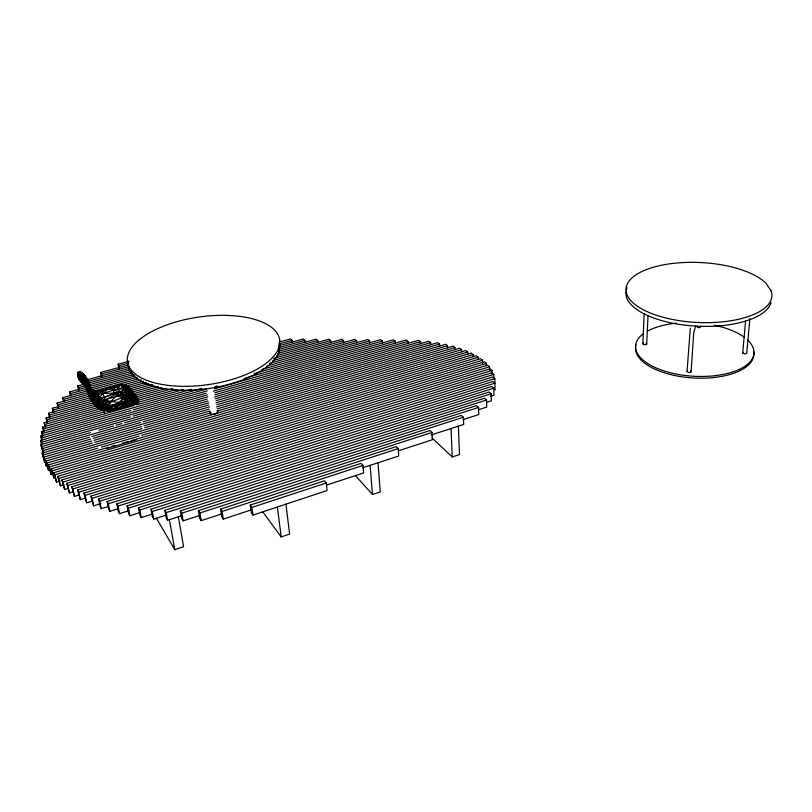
<?xml version="1.0" encoding="UTF-8"?>
<svg xmlns="http://www.w3.org/2000/svg" width="812" height="812" viewBox="0 0 812 812"><rect width="100%" height="100%" fill="white"/><g stroke="black" fill="none" stroke-linecap="round" stroke-linejoin="round"><path stroke-width="1.22" d="M91.238 389.658C102.413 396.073 114.492 382.036 126.175 385.05C131.524 389.466 136.162 396.023 138.405 402.447L137.776 402.985C126.57 404.609 115.294 413.267 104.048 409.289C99.044 402.782 96.729 394.459 90.853 388.39C81.362 359.026 66.939 376.149 91.401 389.121C92.862 390.856 96.07 392.632 95.877 395.068C96.192 400.509 97.958 408.233 103.834 410.253C115.395 412.354 126.002 405.401 137.066 403.27C141.836 399.352 129.433 389.882 127.443 385.852C116.4 380.686 105.337 393.881 93.806 391.293L100.546 391.384L93.806 391.293M110.533 388.451C116.116 386.756 123.962 381.315 128.905 387.273C130.955 391.729 139.359 398.235 137.766 402.539C125.728 404.518 114.309 413.501 101.855 409.613C90.873 406.345 89.35 393.282 85.361 384.279L89.594 396.276L94.344 404.741L100.191 409.167L106.057 410.537L103.469 409.36L101.571 407.157L97.795 397.647L94.07 392.632L81.241 381.894L78.023 376.474L81.159 381.823L93.827 390.978L101.865 390.633L117.598 385.517L102.84 390.45L102.83 393.485L105.895 401.625L105.093 403.828L101.835 407.573L99.409 403.087M113.66 410.111C99.744 414.699 100.252 396.845 92.395 390.755C86.843 386.004 78.419 381.985 78.256 373.601C82.966 367.846 88.437 382.614 89.543 385.893C91.015 391.861 98.008 392.369 102.84 390.45C95.471 394.023 88.366 388.715 87.432 381.153M90.01 388.999L90.041 386.979L87.31 386.37C88.041 384.482 75.557 366.699 78.125 376.707L80.916 380.26M81.606 381.143C78.246 384.299 75.871 364.355 80.794 375.56L84.884 375.966L87.31 386.37C87.797 380.747 85.463 373.185 79.241 371.997C74.572 375.794 88.244 384.147 88.224 389.801L84.174 381.843L83.281 374.007L79.454 371.896L83.281 374.007L86.407 378.362L90.853 388.39L93.522 390.805L98.648 391.272L102.83 393.485L114.35 393.089L128.174 389.161L130.143 389.892L132.803 392.49L130.935 393.495C120.47 395.322 110.391 397.86 100.241 401.158L98.425 400.164M86.184 378.402L83.392 374.332L79.241 371.997C71.446 374.616 93.096 392.034 81.159 381.823L94.131 394.581L95.867 398.256L97.298 397.575L97.095 396.601L101.571 407.157L100.891 408.74C96.323 408.213 93.055 403.706 91.675 399.575M84.895 384.817C90.924 394.277 92.304 410.892 106.879 410.557C111.041 410.862 144.84 402.62 132.65 402.305L127.575 395.88L122.713 387.141L122.805 384.411L129.057 393.708L136.812 398.53L138.507 401.463L137.675 403.046L131.341 404.833C147.317 405.015 129.788 388.227 124.54 384.533L117.537 385.558M103.834 410.253L104.362 409.938L102.606 408.527L97.318 396.388L95.583 393.637L94.598 394.216L95.075 391.252L96.344 394.399L102.83 393.485L113.061 390.217L116.339 386.004L122.115 395.688C124.216 394.074 145.805 400.529 135.604 403.422L138.547 401.646L136.761 398.56L129.341 387.801L127.443 385.852L124.54 384.533L130.935 393.495L131.118 396.845L135.188 403.229L138.294 402.519L138.507 401.463M642.86 343.669L644.2 313.544M646.697 344.024L648.027 315.249M687.053 371.317L690.322 328.19M101.835 407.573L108.828 406.081L130.265 399.271L138.324 402.244L138.405 401.575L132.65 402.305L132.539 403.899C123.211 405.107 111.914 414.221 102.972 408.172C99.571 403.95 99.054 398.134 95.704 393.84C91.431 386.218 75.922 382.594 78.591 372.343L81.342 372.444M691.113 371.713L693.712 332.849L695.742 325.693M138.03 400.478L138.405 401.575L136.67 399.727L126.51 401.889L120.267 407.908L113.518 409.624L115.334 409.755L112.462 409.461L112.249 410.415M132.803 392.49L127.179 385.7L125.444 391.902L115.883 396.094L107.864 404.843L102.972 406.091L100.688 404.762L101.013 402.864L98.313 394.327L98.597 391.211L95.4 391.252L92.73 390.339L82.854 383.213L78.307 376.727L78.236 372.606L80.672 372.17L83.24 375.682L85.392 378.96L89.259 388.207M749.912 318.517L746.736 353.25L745.132 353.981L742.716 352.885L745.589 320.791M103.845 409.451L106.879 410.08L106.829 410.639L103.774 409.705L105.661 409.735M104.048 409.289L102.688 408.081M97.034 405.259L96.922 406.244L98.069 407.34L102.495 409.136M78.307 376.727L78.256 373.601L85.625 382.371L86.813 385.883M78.175 376.565L78.053 373.621L78.855 372.058L79.809 371.987M92.243 400.326L94.811 404.346L93.38 402.356L94.811 404.346L94.283 403.341M117.598 385.517L101.784 390.643L103.5 390.694C89.929 393.607 110.442 386.329 113.061 390.217L126.57 386.542L128.905 387.273L126.936 394.175L120.653 393.526L124.246 389.801L124.632 384.543L127.179 385.7M113.518 409.624L130.021 404.68C122.805 407.573 113.233 411.593 104.829 409.502L103.966 409.664L105.712 409.867L105.875 408.923L102.972 406.091L108.828 406.081L126.51 401.889L128.641 405.046L135.188 403.229L129.412 405.401M280.221 344.024L278.607 353.2A76.785 34.266 -8.3 0 1 193.804 389.973A76.785 34.266 -8.3 0 1 128.154 361.228M108.29 410.436L105.682 410.466M136.223 403.513L137.147 403.097L136.589 401.676L133.016 396.632L133.31 395.15L128.905 387.273M99.846 408.111L98.759 408.345L96.557 405.604L97.298 397.575L95.877 395.068L93.492 391.81L84.194 384.36L89.432 388.501L94.131 394.581L95.877 395.068M82.854 383.213L84.093 384.482M84.803 384.502L90.619 393.069L96.476 406.65L105.327 409.989L102.972 408.172M109.204 410.172L109.001 410.77L107.468 410.304M84.895 375.966L86.082 378.402L83.25 374.291L79.454 371.896M95.704 393.84L91.401 389.121L84.225 383.964L93.735 391.354L97.389 396.571M95.369 391.293L98.922 391.232M133.442 393.739L132.813 393.241L137.238 400.032C134.863 396.713 134.213 393.201 129.565 391.343L125.444 391.902M742.716 352.885L743.396 352.306M137.857 401.229L138.507 401.859M97.095 396.601L100.678 405.675L99.764 407.431L97.572 407.137L94.354 404.386L84.184 383.102M697.102 326.434C696.605 328.21 701.933 328.007 700.36 326.343M131.341 404.833C147.723 399.149 108.372 412.293 124.53 406.315M100.191 409.167L102.241 409.684L102.789 408.801L100.891 408.74M78.053 373.621L79.109 372.15L80.672 372.17L82.073 379.986L86.722 386.634L78.196 375.997L81.525 381.589L82.073 379.986L77.891 374.992M79.241 371.997L79.657 371.937C81.058 372.393 77.414 371.906 77.81 373.642L78.236 372.606M80.226 373.175L81.565 372.82L83.392 374.332L81.23 372.424M97.095 406.589L96.648 407.005L94.141 404.021L92.385 401.422L92.923 400.732M108.331 388.775L102.83 393.485L97.511 399.666C107.255 399.565 116.512 403.889 126.51 401.889L122.115 395.688M88.995 387.273L92.406 390.887L91.959 389.598M98.831 406.924L97.704 407.817M91.401 389.121C100.353 395.312 99.023 415.845 114.543 409.339L103.794 409.126L102.819 408.466L103.956 407.299M95.451 405.147L99.764 407.431L101.571 407.157L99.013 400.093M81.961 373.459L83.9 375.459L81.565 372.82L84.468 376.372M92.609 390.349L95.471 391.252L98.313 394.327M89.543 385.893L90.254 388.369L86.407 378.362L87.016 380.107M88.386 388.116L87.605 386.309L90.376 388.288L81.312 381.102L86.417 386.177M78.531 372.454L79.586 371.896M132.813 393.241L137.39 399.666L136.335 398.083L136.67 399.727L135.178 397.484L134.944 395.708L130.864 395.19L123.272 397.261L119.729 402.143L127.575 395.88L130.143 389.892C131.605 388.999 125.627 384.665 123.14 384.502M138.121 402.194L136.71 402.813L131.412 400.732C123.921 406.101 113.091 410.781 103.794 409.126M137.675 403.046L138.345 401.94L136.589 401.676M120.978 385.061L125.068 384.827L121.049 384.624L116.339 386.004M93.827 390.978L95.471 391.252L96.801 396.743M87.107 382.604L88.031 381.924L90.853 388.39M120.724 385.243L124.561 384.868M90.771 395.728L90.122 396.185L90.619 398.103L85.828 385.994L96.557 405.604L100.678 405.675L97.298 397.575L100.597 405.371M99.774 402.021L97.318 396.388L97.795 397.647L93.928 391.963L94.131 394.581L89.503 392.145L82.235 381.944M98.282 395.19L98.881 394.784M105.875 408.923L126.51 401.889L110.178 410.101L102.819 408.466L104.931 408.233L108.828 406.081L110.879 401.94L123.272 397.261L115.883 396.094L119.912 391.678L113.061 390.217L114.35 393.089L99.602 399.453M135.056 403.818L138.294 402.519L137.939 401.057M106.829 410.639L114.319 409.837L109.092 410.73L103.865 409.593M110.594 388.41L121.506 384.705L127.251 385.873M80.845 381.011L87.544 387.243M106.879 410.08L107.722 409.776M83.494 383.548L88.406 389.273L92.629 391.069M262.54 511.499L281.185 536.955L289.6 534.083L285.925 504.161M355.605 475.771L372.475 494.528L380.26 491.899L378.006 462.759M156.32 518.127L174.803 549.663L183.583 546.73L178.335 516.777M431.994 437.942L452.243 456.983L459.48 454.558L458.384 426.168M252.948 515.082L327.094 490.529L326.322 482.967L324.475 480.795L250.218 505.105L251.284 512.758L252.948 515.082L251.882 507.419L250.218 505.105M326.546 485.119L363.614 472.909L362.984 465.449L361.066 463.368L220.529 509.114L221.706 516.767L223.29 519.112L251.558 509.804M362.771 467.753L398.702 455.989L398.205 448.61L396.215 446.62L198.422 510.636L199.681 518.279L201.193 520.634L221.514 513.986M251.882 507.419L326.322 482.967M398.662 450.711L432.441 439.718L432.075 432.431L430.025 430.512L180.376 510.849L181.705 518.482L183.157 520.837L198.757 515.762M220.529 509.114L222.112 511.448L362.984 465.449M431.172 434.978L463.682 424.463L463.419 417.246L461.317 415.419L164.826 510.281L166.206 517.904L167.607 520.248L182.04 515.579M198.422 510.636L199.935 512.971L398.205 448.61M463.084 419.621L478.755 414.587L478.552 407.431L476.431 405.655L150.961 509.185L152.392 516.797L153.752 519.132L165.749 515.275M180.376 510.849L181.837 513.184L432.075 432.431M478.238 409.816L486.692 407.116L486.51 400.022L484.399 398.276L138.456 507.703L139.928 515.295L141.247 517.609L152.017 514.169M164.826 510.281L166.227 512.605L463.419 417.246M486.55 402.326L491.361 400.793L491.199 393.729L489.088 392.013L127.078 505.886L128.58 513.468L129.859 515.772L139.512 512.707M150.961 509.185L152.321 511.509L478.552 407.431M117.456 385.883L108.209 388.765L121.049 384.624M490.296 396.357L493.929 395.211L493.767 388.187L491.676 386.502L116.766 503.775L118.298 511.337L119.547 513.631L129.189 510.575M138.456 507.703L139.776 510.007L486.51 400.022M124.155 398.844L133.016 396.632M107.093 501.501L108.3 503.765L494.904 383.173L492.813 381.518L107.093 501.501L108.656 509.043L109.864 511.316L118.339 508.657M127.078 505.886L128.347 508.18L491.199 393.729M104.697 390.318L109.458 388.826L104.89 389.892M495.046 390.156L494.853 378.585L492.782 376.951L98.546 498.923L100.14 506.444L101.307 508.698L108.544 506.444M116.766 503.775L118.004 506.059L493.767 388.187M493.909 378.991L493.808 374.383L491.747 372.769L90.883 496.122L93.634 505.856L100.861 503.602M492.113 373.896L492.031 370.445L489.991 368.851L83.941 493.128L86.691 502.821L92.72 500.953M98.546 498.923L99.714 501.177L494.853 378.585M83.941 493.128L85.067 495.34L492.031 370.445M489.626 370.221L489.545 366.791L487.525 365.217L77.617 490.001L80.358 499.654L85.179 498.172M90.883 496.122L92.02 498.345L493.808 374.383M77.617 490.001L78.713 492.194L489.545 366.791M486.429 365.664L486.368 363.39L484.368 361.827L71.76 486.784L74.491 496.386L79.322 494.904M71.76 486.784L72.826 488.946L486.368 363.39M482.612 363.644L482.521 360.244L480.542 358.701L66.716 483.363L69.436 492.914L73.05 491.818M473.274 356.813L473.203 354.56L471.264 353.047L57.723 476.339L60.423 485.799L64.057 484.703M66.716 483.363L67.761 485.505L482.521 360.244M478.207 359.564L478.136 357.3L476.177 355.768L61.905 479.922L64.615 489.433L68.249 488.327M467.783 354.276L467.702 352.032L465.794 350.54L53.876 472.716L56.556 482.125L60.189 481.039M61.905 479.922L62.94 482.044L478.136 357.3M57.723 476.339L58.738 478.441L473.203 354.56M122.754 384.726L116.969 386.167L118.867 385.649M132.65 402.305L127.951 403.706L133.513 403.665M109.143 447.118L48.375 464.961L51.034 474.269L53.45 473.558M53.876 472.716L54.871 474.797L467.702 352.032M48.375 464.961L49.349 466.991L454.943 347.607L455.024 349.84M51.349 468.737L54.018 478.106L51.349 468.737L459.714 348.236L461.602 349.718L461.683 351.961M52.333 470.798L461.602 349.718M211.13 412.811L45.848 461.094L46.812 463.104L97.805 448.173M101.449 447.107L139.096 436.074M141.521 435.364L447.513 345.75L447.615 347.972M111.569 446.397L115.213 445.331M122.51 443.19L128.58 441.403M131.016 440.693L453.076 346.135L454.943 347.607M106.798 448.488L136.619 439.718M43.767 457.146L46.396 466.362L43.767 457.146L92.395 443.007M94.831 442.307L142.242 428.523M144.678 427.812L209.11 409.086M216.408 406.964L437.678 342.644L439.495 344.095L439.596 346.318M44.711 459.145L209.912 410.994M217.2 408.872L439.495 344.095M217.2 411.034L445.676 344.288L447.513 345.75M42.143 453.126L44.761 462.292L42.143 453.126L90.782 439.048M93.218 438.348L208.745 404.934M216.033 402.823L428.848 341.263L430.634 342.715L430.746 344.927M43.077 455.096L91.675 440.997M94.101 440.297L141.491 426.554M143.917 425.853L209.516 406.832M216.814 404.711L430.634 342.715M207.669 396.885L40.773 444.692L41.696 446.61L90.365 432.634M98.881 430.187L113.487 425.995M115.923 425.295L122.003 423.549M124.439 422.849L207.182 399.088M214.48 396.997L407.959 341.436L408.091 343.649M43.462 453.39L42.346 448.62L208.024 400.935M215.332 398.834L418.769 340.269L420.525 341.71L420.646 343.923M42.346 448.62L43.28 450.569L89.523 437.221M91.959 436.521L140.628 422.473M143.064 421.773L208.775 402.813M216.083 400.702L420.525 341.71M206.086 393.231L40.6 440.408L41.513 442.307L130.539 416.871M132.975 416.17L207.364 394.916M214.672 392.825L395.15 341.243L395.302 343.446M214.977 394.784L406.233 340.005L407.959 341.436M41.848 440.794L40.762 436.085L130.935 410.496M133.371 409.806L206.481 389.06M215.018 386.644L217.454 385.954M244.26 378.341L380.737 339.619L382.391 341.05L382.553 343.253M40.762 436.085L41.666 437.952L207.161 390.887M214.469 388.816L382.391 341.05M213.383 391.151L393.465 339.812L395.15 341.243M83.443 378.717L86.539 378.636M104.829 409.674L42.6 427.163L43.503 428.99L104.403 411.826M137.299 402.559L183.583 389.527M266.417 366.192L356.559 340.796L356.742 342.989M42.559 436.338L41.473 431.649L134.061 405.503M136.497 404.823L191.317 389.344M261.971 369.389L367.958 339.457L369.582 340.888L369.744 343.09M41.473 431.649L42.386 433.496L201.721 388.4M254.024 373.591L369.582 340.888M45.198 427.254L44.132 422.605L99.064 407.238M135.695 396.997L166.216 388.451M273.654 358.397L342.025 339.274L343.577 340.695L343.77 342.887M44.132 422.605L45.025 424.412L101.084 408.69M136.426 398.783L172.976 388.532M272.903 360.518L343.577 340.695M137.776 400.407L176.823 389.435M269.554 363.37L354.976 339.365L356.559 340.796M47.167 422.616L46.111 417.977L94.902 404.396M132.721 393.871L158.34 386.735M277.887 353.443L329.114 339.183L330.636 340.604L330.839 342.796M46.111 417.977L47.015 419.763L95.704 406.173M134.66 395.302L161.436 387.821M277.075 355.554L330.636 340.604M90.152 397.839L52.374 408.253L53.277 409.989L91.137 399.514M128.996 389.049L148.535 383.64M279.216 347.506L304.855 340.421L305.089 342.593M49.613 417.886L48.568 413.278L92.568 401.087M131.686 390.247L152.463 384.482M278.354 349.596L316.244 339.091L317.725 340.512L317.949 342.694M48.568 413.278L49.471 415.033L93.37 402.833M132.386 391.993L154.331 385.903M278.709 351.352L317.725 340.512M58.058 407.614L57.043 403.056L88.843 394.317M98.628 391.638L119.415 385.923M121.861 385.253L141.42 379.884M279.602 341.933L290.615 338.908L292.026 340.319L292.269 342.502M57.043 403.056L57.956 404.752L90.873 395.698M126.225 385.964L143.298 381.264M279.835 343.679L292.026 340.319M127.931 387.415L146.211 382.371M280.252 345.384L303.414 339L304.855 340.421M134.102 374.393L69.578 391.952L70.512 393.597L87.594 388.938M90.03 388.268L135.178 375.956M63.498 401.026L62.757 397.626L88.427 390.602M90.873 389.933L137.34 377.235M62.757 397.626L63.671 399.301L89.259 392.287M94.131 390.948L137.999 378.93M130.042 404.833L134.081 403.889M78.622 390.481L77.678 385.994L83.768 384.34M88.65 383.02L131.321 371.46M77.678 385.994L78.622 387.608L85.95 385.619M88.396 384.949L132.386 373.012M128.54 364.953L100.627 372.454L101.612 373.997L129.585 366.466M88.64 384.035L87.726 379.569L129.067 368.415M87.726 379.569L88.681 381.153L130.123 369.957M118.958 368.567L118.116 364.172L129.067 361.238M118.116 364.172L119.131 365.684L128.895 363.065M98.759 408.345L102.241 409.684L103.469 409.36M133.838 403.868L137.715 402.813M136.558 403.402L137.066 403.27M130.265 399.271L134.285 398.479L135.178 397.484L130.935 393.495M121.739 407.594L120.267 407.908L129.971 405.198M100.688 404.762L110.879 401.94L105.895 401.625L101.013 402.864L99.084 401.889M131.686 404.549L133.736 404.122M105.327 409.989L110.625 410.334L113.67 409.735M88.275 383.254L86.305 379.377L89.432 386.989L86.519 379.377C94.517 399.991 86.478 375.469 82.966 374.099M104.829 409.502L104.048 409.075L106.94 410.121L114.543 409.339M101.784 390.643L102.84 390.45M98.597 391.211L101.865 390.633M119.11 385.233L121.161 384.918M120.288 407.736L112.34 408.893L107.864 404.843L101.013 402.864L119.912 391.678L104.068 397.383L97.034 397.921M104.931 408.233L110.32 407.553L121.364 404.122L122.785 405.503L128.641 405.046M86.265 386.136L90.568 388.715L94.08 392.003L89.066 387.608L83.859 384.38L91.888 389.933L95.948 394.449M111.234 410.547L108.321 410.273M126.57 386.542L127.971 386.441L127.443 385.852L129.179 388.136M78.125 376.707L78.267 372.759L80.012 372.272M131.412 400.732L125.302 400.722L128.986 397.312L138.405 401.575L138.101 400.803M82.519 382.777L89.756 388.501M106.94 410.243L110.95 410.537M122.582 384.847L125.048 385.081M84.844 384.746L91.391 400.184L91.553 399.575L93.776 401.453L97.308 402.133L100.678 405.675M106.281 409.958L103.774 409.705L106.331 410.131M102.241 409.684L104.362 409.938M103.966 409.664L106.453 410.009L105.712 409.867M136.548 402.255L138.294 402.519M84.296 383.761L89.503 392.145L93.278 403.27M124.246 389.801L118.116 388.481L120.115 384.878L122.713 387.141M105.347 409.725L106.94 410.121M87.909 387.212L86.935 386.969L91.766 393.759L94.933 401.91M83.281 374.007L85.057 376.443M86.102 386.928L91.177 396.429L95.867 398.256L88.406 389.273L89.503 392.145M123.272 387.446L123.982 387.74M97.998 406.721L95.867 405.462M88.711 387.101L86.316 385.467M93.969 390.927L91.654 389.405M126.043 385.477L129.341 387.801L130.813 389.851M98.607 407.543L97.024 406.528L98.069 407.34M92.081 390.46L92.933 391.008L92.446 390.653M82.895 382.797L82.103 381.944L84.824 383.457L78.551 376.474L78.114 374.768M84.225 383.964L90.071 388.461L91.969 391.303M84.59 384.878L83.859 384.38L85.92 385.467M134.934 397.941L136.487 399.037L134.548 396.124M78.246 374.89L81.038 376.971L86.397 385.761L85.392 378.96M92.395 390.755L96.06 394.744L93.928 391.963M80.824 380.493L79.261 379.194L78.023 376.474M82.946 382.777L86.184 385.578M82.103 381.944L86.722 386.634M82.753 382.026L81.586 380.361L83.636 382.137L83.189 380.544M95.603 405.858L94.344 404.741L93.644 402.549M78.388 375.702L81.454 378.443L86.762 386.147M93.827 391.445L90.071 388.075L90.568 388.715M88.965 390.663L87.787 387.892L88.904 388.907M94.141 404.021L89.594 396.276L87.767 390.288L91.391 400.184L90.081 395.282L91.177 396.429M130.833 391.323L132.407 392.896L128.722 387.862M81.159 381.823L82.804 383.447L80.987 381.305M91.888 389.933L93.613 391.729M94.862 404.051L96.922 406.244L95.938 404.802M129.605 388.237L130.742 389.486M85.138 376.687L80.672 372.596L82.722 375.926M86.64 386.076L87.158 386.654M80.55 377.316L77.759 373.845M97.308 402.133L93.471 397.799L90.619 393.069M129.169 388.278L125.961 385.071M87.361 386.532L89.371 388.918M96.344 394.399L99.084 397.748M81.586 380.361L83.616 382.909M133.046 392.978L130.113 389.577L134.914 396.012M90.924 391.617L92.263 393.424M81.241 381.894C74.379 372.647 89.076 387.497 88.376 389.638M92.385 401.422C88.995 395.87 86.498 389.344 86.529 382.726M92.872 401.077L91.736 399.463M95.41 405.868L93.776 401.453L96.557 405.604M90.193 387.578L91.309 389.212M94.984 402.194L96.354 404.234M132.945 393.698L134.01 395.322M132.853 393.434L133.98 395.231M80.794 375.56L85.93 384.066M87.787 387.892L88.914 389.872M88.66 383.609L87.391 380.96M100.718 404.406L102.119 407.086M84.174 381.843L86.478 386.339M86.59 386.553L88.061 390.034L86.813 386.837M81.819 372.799L83.24 375.682M91.665 397.2L93.187 400.428M90.162 396.063L91.431 398.773M89.706 395.261L88.457 392.511L88.924 394.429M85.483 383.558L88.153 390.552M89.391 391.76L90.65 395.048M87.057 387.456L88.305 390.724M88.62 390.866L89.787 394.094M88.721 391.81L89.807 394.997M93.522 390.805L94.263 393.069M87.016 388.39L87.473 390.217M41.513 442.307L42.072 444.671M45.848 461.094L48.497 470.361L46.812 463.104M43.28 450.569L43.838 452.954M40.6 440.408L41.706 445.138M41.696 446.61L43.361 453.756L40.773 444.692M42.386 433.496L42.924 435.851M49.349 466.991L51.034 474.269M41.666 437.952L42.214 440.317M45.025 424.412L45.563 426.736M54.871 474.797L56.556 482.125M43.503 428.99L44.041 431.324M42.6 427.163L43.675 431.832M47.015 419.763L47.543 422.078M58.738 478.441L60.423 485.799M49.471 415.033L49.989 417.338M62.94 482.044L64.615 489.433M53.277 409.989L53.795 412.283M52.374 408.253L53.145 411.694M67.761 485.505L69.436 492.914M72.826 488.946L74.491 496.386M78.713 492.194L80.358 499.654M57.956 404.752L58.464 407.035M85.067 495.34L86.691 502.821M63.671 399.301L64.168 401.575M70.512 393.597L70.999 395.86M69.578 391.952L70.309 395.332M92.02 498.345L93.634 505.856M78.622 387.608L79.089 389.861M99.714 501.177L101.307 508.698M108.3 503.765L109.864 511.316M88.681 381.153L89.147 383.386M118.004 506.059L119.547 513.631M101.612 373.997L102.048 376.22M128.347 508.18L129.859 515.772M100.627 372.454L101.5 376.88M139.776 510.007L141.247 517.609M119.131 365.684L119.557 367.887M152.321 511.509L153.752 519.132M166.227 512.605L167.607 520.248M169.403 519.66L174.803 549.663M181.837 513.184L183.157 520.837M199.935 512.971L201.193 520.634M222.112 511.448L223.29 519.112M277.379 506.992L281.185 536.955M88.031 381.924L88.518 386.41M92.304 397.251L92.649 400.692M370.12 465.347L372.475 494.528M101.51 406.355L101.571 407.157M84.834 379.133L85.067 382.564M451.046 428.543L452.243 456.983M217.18 410.74A4.141 2.03 -8.8 0 1 216.276 413.44A4.141 2.03 -8.8 0 1 210.998 414.069A4.141 2.03 -8.8 0 1 210.075 411.582M771.035 302.632A72.928 30.145 2.8 0 1 693.103 325.947A72.928 30.145 2.8 0 1 625.89 292.178M626.265 289.955A72.928 30.145 2.8 0 1 627.037 287.793M645.956 343.192A1.939 0.873 2.3 0 1 646.2 344.481A1.939 0.873 2.3 0 1 643.348 344.389A1.939 0.873 2.3 0 1 643.601 343.111M753.658 352.083A59.266 26.776 3.5 0 1 692.798 377.945A59.266 26.776 3.5 0 1 636.009 344.724M747.619 340.015A59.317 26.725 3.5 0 1 693.164 376.22A59.317 26.725 3.5 0 1 643.398 333.732M647.54 331.093A59.317 26.725 3.5 0 1 676.457 323.196M714.266 325.206A59.317 26.725 3.5 0 1 744.208 337.193M690.667 370.993A2.04 0.954 3.7 0 1 690.504 372.272A2.04 0.954 3.7 0 1 687.754 372.17A2.04 0.954 3.7 0 1 687.429 370.871M104.159 411.339L104.9 413.714L104.19 411.278M279.785 340.309L278.171 349.444A76.917 34.114 -8.2 0 1 157.528 383.558A76.917 34.114 -8.2 0 1 167.972 324.526A76.917 34.114 -8.2 0 1 279.785 340.309M97.47 391.688L99.531 391.475L97.47 391.688M771.177 291.051L766 283.297A73.05 30.014 2.7 0 0 644.495 270.366A73.05 30.014 2.7 0 0 677.949 320.446A73.05 30.014 2.7 0 0 771.177 291.051"/></g></svg>
